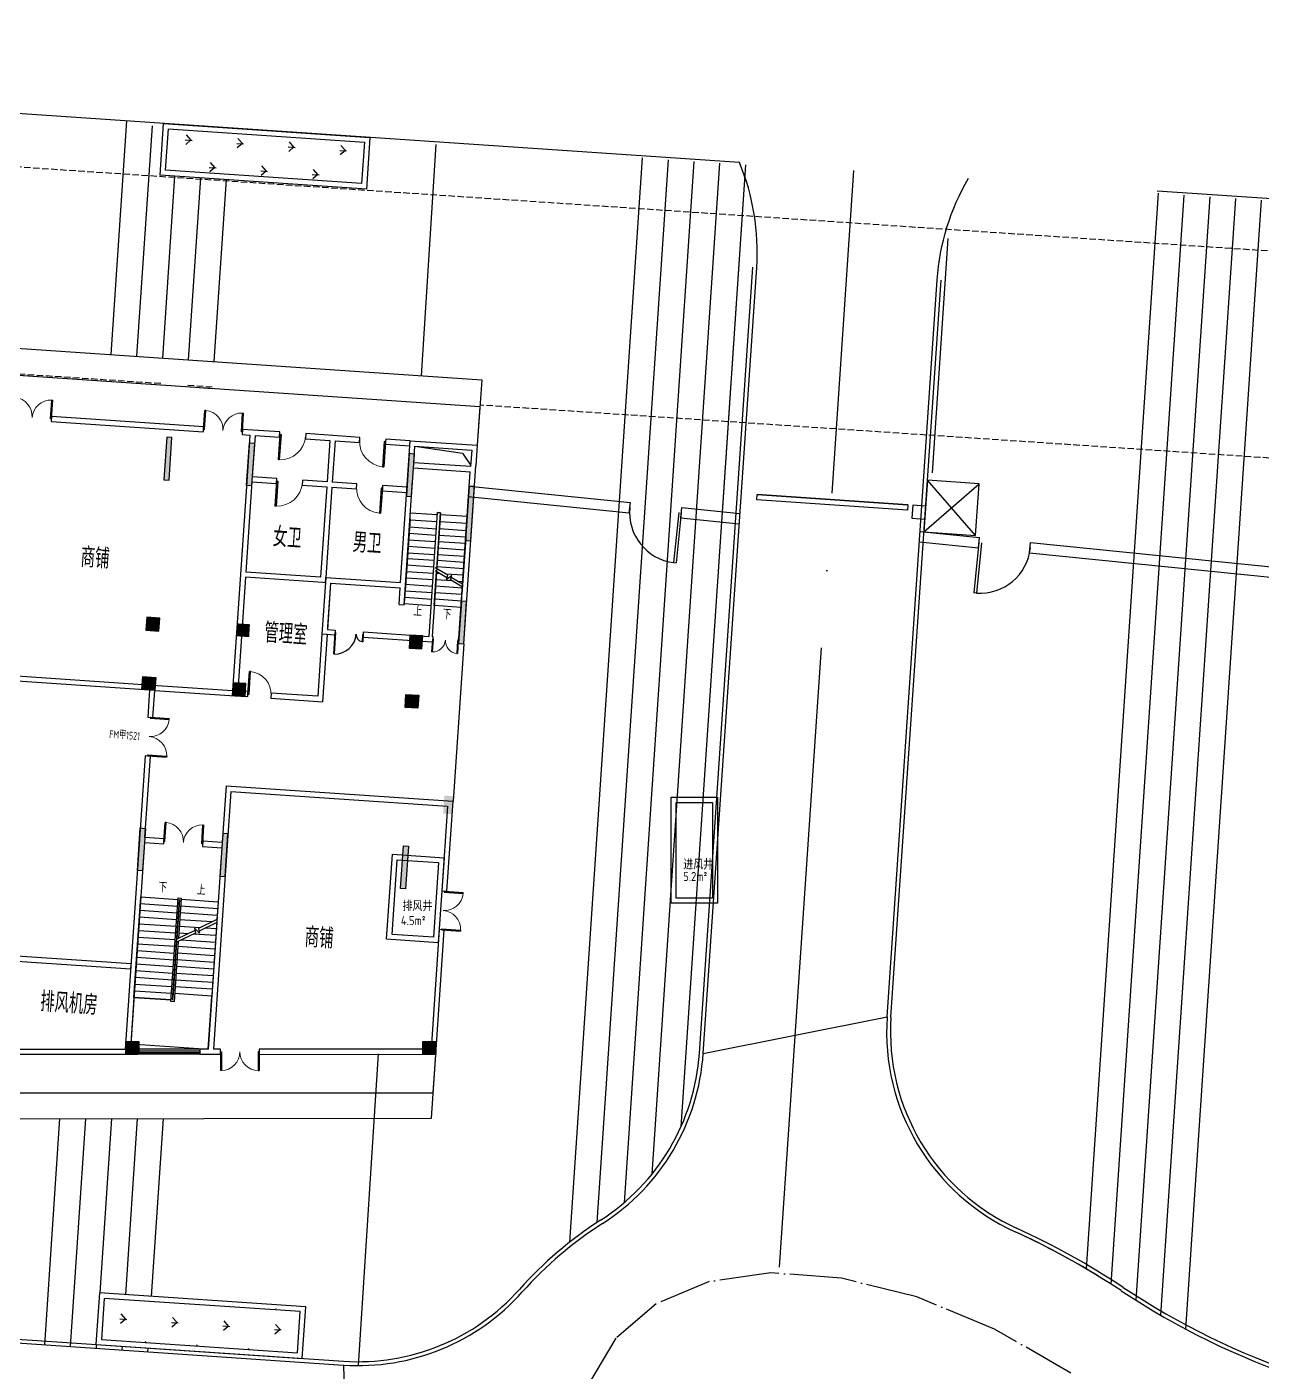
# Model space of a CAD drawing. Header units: millimetres. Extents: x 36720183 to 38160956, y 58934012 to 60388477.
# Drawn here: x 37476352 to 37524127, y 59483474 to 59535499 of the extents above; entities that cross this region are included whole.
import ezdxf

# ---------------------------------------------------------------- set-up
doc = ezdxf.new("R2010")
doc.units = ezdxf.units.MM
doc.header["$LTSCALE"] = 1000
doc.header["$MEASUREMENT"] = 0
for name, pattern in [('ACAD_ISO04W100', [30, 24, -3, 0, -3]), ('DASH', [0.35, 0.25, -0.1]), ('DOTE', [2.42, 2, -0.2, 0.02, -0.2])]:
    doc.linetypes.add(name, pattern=pattern)
for name, color, linetype in [('@ 绿化', 8, 'Continuous'), ('@2014312建筑', 6, 'Continuous'), ('@YL', 2, 'Continuous'), ('@园建', 1, 'Continuous'), ('@围墙', 5, 'Continuous'), ('@道路', 6, 'Continuous'), ('C_Hatch', 41, 'Continuous'), ('C_Wall', 6, 'Continuous'), ('DL_道路中线_支路网_', 4, 'ACAD_ISO04W100'), ('DL_道路红线_支路网_', 1, 'Continuous'), ('j-建筑提资说明', 5, 'Continuous'), ('PUB_TEXT', 7, 'Continuous'), ('WALL', 4, 'Continuous'), ('总图草图2013_08_27$0$花都地段2', 6, 'Continuous'), ('扑救面', 2, 'Continuous'), ('环评功能', 7, 'Continuous'), ('裙楼挑廊', 7, 'Continuous')]:
    doc.layers.add(name, color=color, linetype=linetype)
doc.styles.add('_TCH_DIM', font='SIMPLEX', dxfattribs={"bigfont": 'GBCBIG'})
doc.styles.add('DIM_FONT', font='superos.shx', dxfattribs={"width": 0.8, "bigfont": 'haiwenzw.shx'})
doc.styles.get("Standard").update_dxf_attribs({"font": 'gbenor.shx', "bigfont": 'gbcbig.shx'})

# ---------------------------------------------------------------- blocks, each defined once
blk = doc.blocks.new('gj1-0107')
at = {"layer": 'WALL', "color": 2}
for points in [[(42863985, 57793038), (42865785, 57793038), (42865785, 57788938), (42863985, 57788938)], [(42864185, 57792838), (42865585, 57792838), (42865585, 57789138), (42864185, 57789138)], [(42853209, 57790836), (42855207, 57790700), (42854983, 57787408), (42852985, 57787544)], [(42853395, 57790623), (42854993, 57790514), (42854797, 57787621), (42853198, 57787729)]]:
    blk.add_lwpolyline(points, close=True, dxfattribs=at)
at = {"layer": 'j-建筑提资说明', "color": 2, "char_height": 350, "attachment_point": 1}
for s, insert, width in [('5.2m²', (42864453, 57790149), 1079.51), ('4.5m²', (42853536, 57788445), 1526.27)]:
    blk.add_mtext(s, dxfattribs=dict(at, insert=insert, width=width))
at = {"layer": 'PUB_TEXT', "color": 2}
for s, p in [('进风井', (42864458, 57790243)), ('排风井', (42853599, 57788635))]:
    blk.add_text(s, height=385.8, dxfattribs=at).set_placement(p)
blk = doc.blocks.new('ba')
at = {"color": 8}
blk.add_lwpolyline([(-1948, -52), (52, -52), (52, 1948), (-1948, 1948)], close=True, dxfattribs=at)
for points in [[(52, -52), (-1948, 1948)], [(-1948, -52), (52, 1948)]]:
    blk.add_lwpolyline(points, dxfattribs=at)
blk = doc.blocks.new('$DorLib2D$00000225')
at = {"color": 0}
for p, q in [((0.475, -0.001), (0.475, 0.752)), ((0.475, 0.752), (0.5, 0.752)), ((0.5, -0.001), (0.5, 0.752)), ((-0.5, 0), (-0.5, 0.252)), ((-0.475, 0.252), (-0.5, 0.252)), ((-0.475, 0), (-0.475, 0.252)), ((-0.475, 0), (-0.5, 0)), ((0.475, -0.001), (0.5, -0.001))]:
    blk.add_line(p, q, dxfattribs=at)
for centre, radius, start, end in [((0.505, -0.002), 0.755, 92.2493, 179.7238), ((-0.501, 0.003), 0.251, 359.7899, 84.0974)]:
    blk.add_arc(centre, radius, start, end, dxfattribs=at)
blk = doc.blocks.new('$DorLib2D$00000002')
for p, q in [((-0.5, 0), (-0.5, 0.4875)), ((-0.475, 0.4875), (-0.5, 0.4875)), ((-0.475, 0), (-0.475, 0.4875)), ((0.475, 0), (0.475, 0.4875)), ((0.475, 0.4875), (0.5, 0.4875)), ((0.5, 0), (0.5, 0.4875)), ((-0.5, 0), (-0.475, 0)), ((0.5, 0), (0.475, 0))]:
    blk.add_line(p, q)
at = {"lineweight": 13}
for centre, start, end in [((-0.4875, 0), 0, 88.53072), ((0.4875, 0), 91.46928, 180)]:
    blk.add_arc(centre, 0.4875, start, end, dxfattribs=at)
blk = doc.blocks.new('gyzw')
at = {"layer": 'C_Hatch'}
h = blk.add_hatch(color=256, dxfattribs=at)
h.dxf.hatch_style = 1
h.paths.add_polyline_path([(1410879, 743752), (1411079, 743752), (1411079, 745402), (1410879, 745402)])
h = blk.add_hatch(color=256, dxfattribs=at)
h.dxf.hatch_style = 1
h.paths.add_polyline_path([(1414279, 743752), (1414079, 743752), (1414079, 745402), (1414279, 745402)])
h = blk.add_hatch(color=256, dxfattribs=at)
h.dxf.hatch_style = 1
h.paths.add_polyline_path([(1420279, 743752), (1420479, 743752), (1420479, 745402), (1420279, 745402)])
h = blk.add_hatch(color=256, dxfattribs=at)
h.dxf.hatch_style = 1
h.paths.add_polyline_path([(1422679, 742202), (1422879, 742202), (1422879, 744302), (1422679, 744302)])
h = blk.add_hatch(color=256, dxfattribs=at)
h.dxf.hatch_style = 1
h.paths.add_polyline_path([(1422679, 738202), (1422879, 738202), (1422879, 739852), (1422679, 739852)])
h = blk.add_hatch(color=256, dxfattribs=at)
h.dxf.hatch_style = 1
h.paths.add_polyline_path([(1411079, 738402), (1410579, 738402), (1410579, 737902), (1411079, 737902)])
h = blk.add_hatch(color=256, dxfattribs=at)
h.dxf.hatch_style = 1
h.paths.add_polyline_path([(1414079, 738402), (1414579, 738402), (1414579, 737902), (1414079, 737902)])
h = blk.add_hatch(color=256, dxfattribs=at)
h.dxf.hatch_style = 1
h.paths.add_polyline_path([(1421279, 738402), (1420779, 738402), (1420779, 737902), (1421279, 737902)])
h = blk.add_hatch(color=256, dxfattribs=at)
h.dxf.hatch_style = 1
h.paths.add_polyline_path([(1411079, 735602), (1410579, 735602), (1410579, 736102), (1411079, 736102)])
h = blk.add_hatch(color=256, dxfattribs=at)
h.dxf.hatch_style = 1
h.paths.add_polyline_path([(1414079, 735602), (1414579, 735602), (1414579, 736102), (1414079, 736102)])
h = blk.add_hatch(color=256, dxfattribs=at)
h.dxf.hatch_style = 1
h.paths.add_polyline_path([(1421279, 735602), (1420779, 735602), (1420779, 736102), (1421279, 736102)])
h = blk.add_hatch(color=256, dxfattribs=at)
h.dxf.hatch_style = 1
h.paths.add_polyline_path([(1422529, 732302), (1422879, 732302), (1422879, 731602), (1422529, 731602)])
h = blk.add_hatch(color=256, dxfattribs=at)
h.dxf.hatch_style = 1
h.paths.add_polyline_path([(1410879, 730252), (1411079, 730252), (1411079, 728602), (1410879, 728602)])
h = blk.add_hatch(color=256, dxfattribs=at)
h.dxf.hatch_style = 1
h.paths.add_polyline_path([(1414279, 730252), (1414079, 730252), (1414079, 728602), (1414279, 728602)])
h = blk.add_hatch(color=256, dxfattribs=at)
h.dxf.hatch_style = 1
h.paths.add_polyline_path([(1421079, 730252), (1421279, 730252), (1421279, 728602), (1421079, 728602)])
at = {"layer": 'C_Wall'}
for points in [[(1410879, 743752), (1411079, 743752), (1411079, 745402), (1410879, 745402)], [(1414279, 743752), (1414079, 743752), (1414079, 745402), (1414279, 745402)], [(1420279, 743752), (1420479, 743752), (1420479, 745402), (1420279, 745402)], [(1422679, 742202), (1422879, 742202), (1422879, 744302), (1422679, 744302)], [(1422679, 738202), (1422879, 738202), (1422879, 739852), (1422679, 739852)], [(1410579, 737902), (1411079, 737902), (1411079, 738402), (1410579, 738402)], [(1420779, 737902), (1421279, 737902), (1421279, 738402), (1420779, 738402)], [(1410579, 736102), (1411079, 736102), (1411079, 735602), (1410579, 735602)], [(1414579, 736102), (1414079, 736102), (1414079, 735602), (1414579, 735602)], [(1420779, 736102), (1421279, 736102), (1421279, 735602), (1420779, 735602)], [(1410879, 730252), (1411079, 730252), (1411079, 728602), (1410879, 728602)], [(1414279, 730252), (1414079, 730252), (1414079, 728602), (1414279, 728602)], [(1421079, 730252), (1421279, 730252), (1421279, 728602), (1421079, 728602)]]:
    blk.add_lwpolyline(points, close=True, dxfattribs=at)
blk = doc.blocks.new('$TCHSYS$WIN2D')
for p, q in [((-0.5, 0.5), (0.5, 0.5)), ((0.5, 0.167), (-0.5, 0.167)), ((0.5, -0.167), (-0.5, -0.167)), ((-0.5, -0.5), (0.5, -0.5))]:
    blk.add_line(p, q)
blk = doc.blocks.new('$DorLib2D$00000001')
for p, q in [((0.45, 0.975), (0.5, 0.975)), ((0.45, 0), (0.45, 0.975)), ((0.5, 0), (0.5, 0.975)), ((0.5, 0), (0.45, 0))]:
    blk.add_line(p, q)
at = {"lineweight": 13}
blk.add_arc((0.475, 0), 0.975, 91.4693, 180, dxfattribs=at)
blk = doc.blocks.new('TG1sc2014')
at = {"layer": '@2014312建筑'}
h = blk.add_hatch(color=6, dxfattribs=at)
h.dxf.hatch_style = 1
h.paths.add_polyline_path([(37560564, 59621362), (37561063, 59621396), (37561096, 59620897), (37560597, 59620863)])
h = blk.add_hatch(color=6, dxfattribs=at)
h.dxf.hatch_style = 1
h.paths.add_polyline_path([(37549096, 59620586), (37549595, 59620620), (37549629, 59620121), (37549130, 59620088)])
at = {"layer": '@2014312建筑', "color": 6}
for p, q in [((37561096, 59646007), (37561096, 59644507)), ((37550496, 59644507), (37544596, 59644507)), ((37544596, 59644507), (37544596, 59644307)), ((37544596, 59644307), (37550496, 59644307)), ((37550496, 59644307), (37550496, 59644507)), ((37552396, 59644507), (37551996, 59644507)), ((37551996, 59644507), (37551996, 59644307)), ((37551996, 59644307), (37552296, 59644307)), ((37552296, 59644307), (37552296, 59642507)), ((37553446, 59644507), (37552396, 59644507)), ((37552496, 59644307), (37552496, 59642707)), ((37552496, 59644307), (37553446, 59644307)), ((37553446, 59644307), (37553446, 59644507)), ((37555496, 59644507), (37554446, 59644507)), ((37554446, 59644507), (37554446, 59644307)), ((37554446, 59644307), (37555396, 59644307)), ((37555396, 59644307), (37555396, 59642707)), ((37556546, 59644507), (37555496, 59644507)), ((37555596, 59644307), (37555596, 59642707)), ((37555596, 59644307), (37556546, 59644307)), ((37556546, 59644307), (37556546, 59644507)), ((37558496, 59644507), (37557546, 59644507)), ((37557546, 59644507), (37557546, 59644307)), ((37557546, 59644307), (37558496, 59644307)), ((37558496, 59644307), (37558496, 59644507)), ((37558496, 59639007), (37558496, 59644307)), ((37561096, 59636807), (37561096, 59643712)), ((37558696, 59643467), (37560896, 59643467)), ((37560896, 59637007), (37560896, 59643467)), ((37553446, 59642707), (37552496, 59642707)), ((37553446, 59642507), (37553446, 59642707)), ((37555396, 59642707), (37554446, 59642707)), ((37554446, 59642707), (37554446, 59642507)), ((37556546, 59642707), (37555596, 59642707)), ((37556546, 59642507), (37556546, 59642707)), ((37558496, 59642707), (37557546, 59642707)), ((37557546, 59642707), (37557546, 59642507)), ((37558496, 59642507), (37558496, 59642707)), ((37558696, 59638157), (37558696, 59642967)), ((37552296, 59642507), (37552296, 59638907)), ((37552496, 59642507), (37553446, 59642507)), ((37552496, 59642507), (37552496, 59639007)), ((37554446, 59642507), (37555396, 59642507)), ((37555396, 59642507), (37555396, 59639007)), ((37555596, 59642507), (37556546, 59642507)), ((37555596, 59642507), (37555596, 59639007)), ((37557546, 59642507), (37558496, 59642507)), ((37558697, 59641732), (37559737, 59641732)), ((37559857, 59641807), (37559737, 59641807)), ((37559857, 59639640), (37559857, 59641807)), ((37560897, 59641731), (37559857, 59641732)), ((37560897, 59639106), (37560897, 59641731)), ((37558696, 59641488), (37558696, 59638708)), ((37558697, 59641457), (37559737, 59641457)), ((37558697, 59640758), (37558697, 59641408)), ((37558697, 59641408), (37558697, 59640758)), ((37558697, 59641182), (37559737, 59641182)), ((37560897, 59641457), (37559857, 59641457)), ((37560897, 59641182), (37559857, 59641182)), ((37560896, 59640608), (37560896, 59641408)), ((37558696, 59639657), (37558696, 59640807)), ((37558697, 59640932), (37559737, 59640932)), ((37558697, 59640758), (37558697, 59638208)), ((37558697, 59640682), (37559737, 59640682)), ((37560897, 59640932), (37559857, 59640932)), ((37560897, 59640682), (37559857, 59640682)), ((37560897, 59640907), (37560897, 59638707)), ((37558697, 59640432), (37559737, 59640432)), ((37558697, 59640182), (37559737, 59640182)), ((37560897, 59640432), (37559857, 59640432)), ((37560897, 59640182), (37559857, 59640182)), ((37558696, 59639107), (37558696, 59639657)), ((37558697, 59639958), (37559737, 59639957)), ((37558697, 59639708), (37559737, 59639707)), ((37560296, 59639415), (37559797, 59639671)), ((37560274, 59639314), (37559797, 59639558)), ((37560897, 59639957), (37559857, 59639957)), ((37560897, 59639707), (37559857, 59639707)), ((37559857, 59638207), (37559857, 59639528)), ((37555396, 59639007), (37552496, 59639007)), ((37555596, 59639007), (37555596, 59636807)), ((37555596, 59639007), (37558496, 59639007)), ((37555596, 59639007), (37555596, 59639007)), ((37555596, 59638807), (37555596, 59639007)), ((37558697, 59639458), (37559737, 59639457)), ((37558697, 59639208), (37559737, 59639207)), ((37558697, 59638958), (37559737, 59638957)), ((37559994, 59639457), (37559857, 59639457)), ((37560481, 59639207), (37559857, 59639207)), ((37560897, 59638957), (37559857, 59638957)), ((37560897, 59639457), (37560213, 59639457)), ((37560453, 59639415), (37560256, 59639232)), ((37560256, 59639232), (37560296, 59639415)), ((37560416, 59639241), (37560453, 59639415)), ((37560897, 59638994), (37560416, 59639241)), ((37560897, 59639106), (37560438, 59639342)), ((37560897, 59639207), (37560700, 59639207)), ((37560897, 59638207), (37560897, 59638994)), ((37552296, 59638907), (37552296, 59634407)), ((37552496, 59638807), (37552496, 59634407)), ((37555496, 59638807), (37552496, 59638807)), ((37555596, 59638807), (37555496, 59638807)), ((37555796, 59638807), (37555796, 59637107)), ((37555796, 59638807), (37555796, 59637007)), ((37555796, 59638807), (37558496, 59638807)), ((37558496, 59638157), (37558496, 59638807)), ((37558697, 59638708), (37559737, 59638707)), ((37558697, 59638458), (37559737, 59638457)), ((37560897, 59638707), (37559857, 59638707)), ((37560897, 59638457), (37559857, 59638457)), ((37558496, 59638157), (37558696, 59638157)), ((37558697, 59638208), (37559737, 59638207)), ((37560897, 59638207), (37559857, 59638207)), ((37555796, 59637007), (37556096, 59637007)), ((37556096, 59637007), (37556096, 59636807)), ((37557196, 59637007), (37559736, 59637007)), ((37557196, 59636807), (37557196, 59637007)), ((37559856, 59637007), (37559878, 59637007)), ((37559878, 59637007), (37559878, 59636819)), ((37560878, 59637007), (37560896, 59637007)), ((37560878, 59636807), (37560878, 59637007)), ((37556096, 59636807), (37555596, 59636807)), ((37555596, 59636807), (37555596, 59634407)), ((37555796, 59636807), (37555596, 59636807)), ((37555796, 59636807), (37555796, 59634207)), ((37557196, 59636807), (37559878, 59636807)), ((37560878, 59636807), (37561096, 59636807)), ((37561096, 59636807), (37561096, 59630707)), ((37542296, 59634407), (37549196, 59634407)), ((37549196, 59634407), (37552296, 59634407)), ((37552896, 59634407), (37552496, 59634407)), ((37552896, 59634207), (37552896, 59634407)), ((37555596, 59634407), (37553796, 59634407)), ((37553796, 59634407), (37553796, 59634207)), ((37542196, 59634207), (37549096, 59634207)), ((37549096, 59634207), (37549096, 59633157)), ((37549296, 59633157), (37549296, 59634207)), ((37549296, 59634207), (37552396, 59634207)), ((37552396, 59634207), (37552896, 59634207)), ((37553796, 59634207), (37555796, 59634207)), ((37549096, 59633157), (37549296, 59633157)), ((37549296, 59631657), (37549096, 59631657)), ((37549096, 59631657), (37549096, 59628407)), ((37549296, 59628507), (37549296, 59631657)), ((37552296, 59630707), (37552296, 59628507)), ((37552296, 59630707), (37561096, 59630707)), ((37561096, 59627218), (37561096, 59630707)), ((37552496, 59630507), (37552496, 59628407)), ((37552496, 59630507), (37560896, 59630507)), ((37560896, 59630507), (37560896, 59627218)), ((37549096, 59628407), (37549096, 59620286)), ((37550046, 59628507), (37549296, 59628507)), ((37549296, 59628307), (37550046, 59628307)), ((37549296, 59628307), (37549296, 59620299)), ((37550046, 59628307), (37550046, 59628507)), ((37552296, 59628507), (37551546, 59628507)), ((37551546, 59628507), (37551546, 59628307)), ((37551546, 59628307), (37552296, 59628307)), ((37552296, 59628307), (37552296, 59620502)), ((37552496, 59628407), (37552496, 59620516)), ((37560896, 59627218), (37561096, 59627218)), ((37549296, 59622302), (37549296, 59626202)), ((37549296, 59626202), (37550736, 59626202)), ((37550736, 59626262), (37550856, 59626262)), ((37550736, 59622242), (37550736, 59626262)), ((37550796, 59626202), (37550796, 59624657)), ((37550796, 59622302), (37550796, 59626202)), ((37550796, 59626202), (37550796, 59626202)), ((37550796, 59626202), (37550796, 59624657)), ((37550796, 59624657), (37550796, 59626202)), ((37550796, 59626202), (37550796, 59626202)), ((37550856, 59626262), (37550856, 59624692)), ((37552296, 59626202), (37550856, 59626202)), ((37552296, 59626202), (37552296, 59625523)), ((37549296, 59625942), (37550736, 59625942)), ((37549296, 59625682), (37550736, 59625682)), ((37552296, 59625942), (37550856, 59625942)), ((37552296, 59625682), (37550856, 59625682)), ((37552296, 59625523), (37551611, 59625127)), ((37561096, 59625718), (37560896, 59625718)), ((37560896, 59625718), (37560896, 59621084)), ((37561096, 59620897), (37561096, 59625718)), ((37549296, 59625422), (37550736, 59625422)), ((37549296, 59625162), (37550736, 59625162)), ((37551472, 59625047), (37550796, 59624657)), ((37551499, 59624947), (37550796, 59624541)), ((37552122, 59625422), (37550856, 59625422)), ((37551671, 59625162), (37550856, 59625162)), ((37551657, 59624955), (37551451, 59625128)), ((37551451, 59625128), (37551499, 59624947)), ((37551611, 59625127), (37551657, 59624955)), ((37552296, 59625407), (37551637, 59625027)), ((37552296, 59625162), (37551871, 59625162)), ((37552296, 59625407), (37552296, 59622562)), ((37549296, 59624902), (37550736, 59624902)), ((37549296, 59624642), (37550736, 59624642)), ((37550796, 59624541), (37550796, 59622562)), ((37550796, 59624541), (37550796, 59622302)), ((37550796, 59622302), (37550796, 59624541)), ((37551221, 59624902), (37550856, 59624902)), ((37550856, 59624576), (37550856, 59622242)), ((37552296, 59624642), (37550971, 59624642)), ((37552296, 59624902), (37551421, 59624902)), ((37549296, 59624382), (37550736, 59624382)), ((37549296, 59624122), (37550736, 59624122)), ((37549296, 59623862), (37550736, 59623862)), ((37552296, 59624382), (37550856, 59624382)), ((37552296, 59624122), (37550856, 59624122)), ((37552296, 59623862), (37550856, 59623862)), ((37549096, 59623586), (37544096, 59623586)), ((37549096, 59623386), (37544296, 59623386)), ((37549096, 59623386), (37549096, 59623586)), ((37549296, 59623602), (37550736, 59623602)), ((37549296, 59623342), (37550736, 59623342)), ((37552296, 59623602), (37550856, 59623602)), ((37552296, 59623342), (37550856, 59623342)), ((37549296, 59623082), (37550736, 59623082)), ((37549296, 59622822), (37550736, 59622822)), ((37552296, 59623082), (37550856, 59623082)), ((37552296, 59622822), (37550856, 59622822)), ((37549296, 59622562), (37550736, 59622562)), ((37549296, 59622302), (37550736, 59622302)), ((37549296, 59622302), (37549296, 59620502)), ((37550736, 59622302), (37549296, 59622302)), ((37550796, 59622562), (37550796, 59622302)), ((37550796, 59622302), (37550796, 59622302)), ((37552296, 59622562), (37550856, 59622562)), ((37552296, 59622562), (37550856, 59622562)), ((37552296, 59620502), (37552296, 59622562)), ((37550856, 59622242), (37550736, 59622242)), ((37560896, 59621084), (37554266, 59620635)), ((37554280, 59620436), (37561096, 59620897)), ((37561096, 59619403), (37561096, 59620897)), ((37544296, 59619961), (37549096, 59620286)), ((37549296, 59620502), (37552296, 59620502)), ((37549586, 59620319), (37549296, 59620299)), ((37549599, 59620119), (37549586, 59620319)), ((37552296, 59620502), (37551980, 59620481)), ((37551980, 59620481), (37551994, 59620281)), ((37551994, 59620281), (37552396, 59620309)), ((37552396, 59620309), (37552783, 59620335)), ((37552770, 59620534), (37552496, 59620516)), ((37552783, 59620335), (37552770, 59620534)), ((37554266, 59620635), (37554280, 59620436)), ((37544196, 59619754), (37549196, 59620092)), ((37549196, 59620092), (37549599, 59620119))]:
    blk.add_line(p, q, dxfattribs=at)
for points in [[(37488296, 59640396), (37494122, 59646012), (37561096, 59646007)], [(37558496, 59644507), (37561096, 59644507), (37561096, 59643707)], [(37558696, 59644312), (37560544, 59644163), (37560896, 59643712)], [(37559736, 59637007), (37559737, 59641807), (37559857, 59641807), (37559856, 59637007)], [(37488296, 59616419), (37517118, 59616420), (37561096, 59619403)]]:
    blk.add_lwpolyline(points, dxfattribs=at)
for points in [[(37560896, 59643667), (37558696, 59643667), (37558696, 59644307), (37560896, 59644307)], [(37561096, 59620897), (37560597, 59620863), (37560564, 59621362), (37561063, 59621396)], [(37549629, 59620121), (37549130, 59620088), (37549096, 59620586), (37549595, 59620620)]]:
    blk.add_lwpolyline(points, close=True, dxfattribs=at)
for points in [[(37559247, 59639292, 0, 0, 0), (37559247, 59638138, 0, 0, 0), (37559247, 59642362, 0, 0, 0), (37560347, 59642362, 0, 0, 0), (37560347, 59639935, 80, 0, 0), (37560347, 59639640, 0, 0, 0)], [(37560346, 59638082, 0, 0, 0), (37560347, 59638907, 80, 0, 0), (37560347, 59639207, 0, 0, 0)], [(37550046, 59626332, 0, 0, 0), (37550046, 59621402, 0, 0, 0), (37551546, 59621402, 0, 0, 0), (37551546, 59624602, 80, 0, 0), (37551546, 59624902, 0, 0, 0)], [(37551546, 59626332, 0, 0, 0), (37551546, 59625462, 80, 0, 0), (37551546, 59625162, 0, 0, 0)]]:
    blk.add_lwpolyline(points, format="xyseb", dxfattribs=at)
for name, p, xscale, yscale, zscale in [('$DorLib2D$00000002', (37543846, 59644407), 1500, 1500, 1500), ('$DorLib2D$00000002', (37551246, 59644407), 1500, 1500, 1500), ('$DorLib2D$00000001', (37553346, 59634307), -900.0000000000001, 900.0000000000001, -900.0000000000001), ('$DorLib2D$00000002', (37550796, 59628407), -1500, 1500, -1500)]:
    blk.add_blockref(name, p, dxfattribs=dict(at, xscale=xscale, yscale=yscale, zscale=zscale))
blk.add_blockref('gyzw', (36138217, 58898605), dxfattribs=at)
for name, p, xscale, yscale, zscale, rotation in [('$DorLib2D$00000001', (37553946, 59644407), 999.9999999999999, 999.9999999999999, -1000, 180), ('$DorLib2D$00000001', (37557046, 59644407), -999.9999999999999, 999.9999999999999, 1000, 180), ('$DorLib2D$00000001', (37553946, 59642607), 999.9999999999999, 999.9999999999999, -1000, 180), ('$DorLib2D$00000001', (37557046, 59642607), -999.9999999999999, 999.9999999999999, 1000, 180), ('$DorLib2D$00000225', (37556646, 59636907), 1100, 1100, 1100, 180.0000002399387), ('$DorLib2D$00000002', (37560378, 59636907), 1000.000000000001, 1000.000000000001, 1000.000000000001, 179.988089471541), ('$DorLib2D$00000002', (37549196, 59632407), -1500, 1500, -1500, 270), ('$DorLib2D$00000002', (37560996, 59626468), 1500, 1500, -1500, 270), ('$TCHSYS$WIN2D', (37550790, 59620300), 2400.000000000001, 200, -2400, 183.8692739716903), ('$DorLib2D$00000002', (37553525, 59620485), 1500, 1500, -1500, 183.8692739716903)]:
    blk.add_blockref(name, p, dxfattribs=dict(at, xscale=xscale, yscale=yscale, zscale=zscale, rotation=rotation))
at = {"layer": '@2014312建筑', "color": 6, "style": '_TCH_DIM'}
for s, height, p in [('女卫', 771.6, (37553454, 59640065)), ('男卫', 771.6, (37556554, 59640065)), ('商铺', 771.6, (37546089, 59638776)), ('上', 338, (37559069, 59637765)), ('下', 338, (37560206, 59637717)), ('管理室', 771.6, (37553373, 59636348)), ('下', 338, (37549951, 59626437)), ('上', 338, (37551442, 59626437)), ('商铺', 771.6, (37555731, 59624705)), ('排风机房', 771.6, (37545694, 59621523))]:
    blk.add_text(s, height=height, dxfattribs=at).set_placement(p)
at = {"layer": '@2014312建筑', "color": 6, "style": 'DIM_FONT', "width": 0.7}
blk.add_text('FM甲1521', height=300, dxfattribs=at).set_placement((37547654, 59632246))

msp = doc.modelspace()

# ---------------------------------------------------------------- hatches: boundary and pattern name
at = {"layer": '@ 绿化', "linetype": 'Continuous'}
h = msp.add_hatch(dxfattribs=at)
h.set_pattern_fill('GRASS', color=256, scale=500, angle=86.1085, style=0)
h.set_pattern_definition([(176.1084516, (94080907, 18210207.8), (-1063.213365, -927.776352), [264.58066, -1731.01015]), (131.1084516, (94080907, 18210207.8), (-1063.21409, -927.776985), [264.58066, -1146.51615]), (221.1084516, (94080907, 18210207.8), (927.776985, -1063.21409), [264.58066, -1146.51615])])
h.paths.add_polyline_path([(37481715, 59529956), (37481823, 59531552), (37489406, 59531037), (37489297, 59529440)])
h = msp.add_hatch(dxfattribs=at)
h.set_pattern_fill('GRASS', color=256, scale=500, angle=86.1085, style=0)
h.set_pattern_definition([(176.1084516, (94078515.9, 18166600.8), (-1063.213365, -927.776352), [264.58066, -1731.01015]), (131.1084516, (94078515.9, 18166600.8), (-1063.21409, -927.776985), [264.58066, -1146.51615]), (221.1084516, (94078515.9, 18166600.8), (927.776985, -1063.21409), [264.58066, -1146.51615])])
h.paths.add_polyline_path([(37479344, 59486326), (37479236, 59484730), (37486818, 59484217), (37486926, 59485814)])

# ---------------------------------------------------------------- linework, layer by layer
at = {"layer": '@YL'}
msp.add_line((37491922, 59531066), (37426757, 59535499), dxfattribs=at)
at = {"layer": '@YL', "color": 8}
for points in [[(37480203, 59531863), (37479597, 59522827)], [(37481192, 59531671), (37480595, 59522759)], [(37492169, 59530955), (37491600, 59522010)], [(37500152, 59530432), (37497340, 59488497)], [(37501150, 59530364), (37498393, 59489255)], [(37502147, 59530296), (37499447, 59490023)], [(37503145, 59530228), (37500523, 59491128)], [(37482065, 59529732), (37481592, 59522691)], [(37504143, 59530160), (37501648, 59492959)], [(37504143, 59530160), (37503191, 59515961)], [(37483062, 59529664), (37482590, 59522623)], [(37484060, 59529596), (37483588, 59522555)], [(37484060, 59529596), (37483588, 59522555)], [(37520105, 59529063), (37517316, 59487471)], [(37521103, 59528995), (37518279, 59486880)], [(37522100, 59528928), (37519239, 59486258)], [(37523098, 59528860), (37520203, 59485675)], [(37524096, 59528792), (37521169, 59485139)], [(37524096, 59528792), (37521169, 59485139)], [(37511970, 59527310), (37511363, 59518259)], [(37511970, 59527310), (37511363, 59518259)], [(37489933, 59495777), (37489167, 59483727)], [(37477616, 59493279), (37477029, 59484531)], [(37478618, 59493281), (37478027, 59484463)], [(37479621, 59493282), (37479169, 59486539)], [(37480623, 59493284), (37480166, 59486471)], [(37481625, 59493285), (37481164, 59486404)], [(37481625, 59493285), (37481164, 59486404)], [(37485974, 59485936), (37485974, 59485926)], [(37479035, 59484543), (37479025, 59484395)], [(37480032, 59484476), (37480023, 59484328)], [(37481030, 59484408), (37481020, 59484260)], [(37481030, 59484408), (37481020, 59484260)]]:
    msp.add_lwpolyline(points, dxfattribs=at)
at = {"layer": '@YL'}
msp.add_lwpolyline([(37502511, 59495801), (37504579, 59526196, 0.11565), (37503914, 59530250), (37491922, 59531066)], format="xyb", dxfattribs=at)
for points in [[(37419680, 59518142), (37419852, 59520662), (37426704, 59526425), (37493943, 59521851), (37493771, 59519317)], [(37420718, 59518072), (37420859, 59520151), (37427052, 59525359), (37481523, 59521653)], [(37482521, 59521586), (37483518, 59521518)], [(37493872, 59520813), (37493872, 59520813), (37493771, 59519317)], [(37433974, 59494185), (37447953, 59493236), (37492003, 59493301), (37492170, 59495761)], [(37434044, 59495223), (37447989, 59494276), (37492068, 59494270), (37492170, 59495761)]]:
    msp.add_lwpolyline(points, dxfattribs=at)
at = {"layer": '@园建', "color": 2}
for points in [[(37481501, 59529770), (37481637, 59531766), (37489619, 59531223), (37489483, 59529227)], [(37479158, 59486540), (37479023, 59484544), (37487004, 59484004), (37487139, 59486000)]]:
    msp.add_lwpolyline(points, close=True, dxfattribs=at)
at = {"layer": '@园建', "color": 8}
for points in [[(37481715, 59529956), (37481823, 59531552), (37489406, 59531037), (37489297, 59529440)], [(37479344, 59486326), (37479236, 59484730), (37486818, 59484217), (37486926, 59485814)]]:
    msp.add_lwpolyline(points, close=True, dxfattribs=at)
at = {"layer": '@围墙'}
for p, q in [((37501562, 59516721), (37501367, 59514780)), ((37501662, 59516711), (37501467, 59514770)), ((37513175, 59515554), (37512980, 59513614)), ((37513275, 59515544), (37513080, 59513604)), ((37501367, 59514780), (37501467, 59514770)), ((37513080, 59513604), (37512980, 59513614))]:
    msp.add_line(p, q, dxfattribs=at)
for points in [[(37493463, 59517735), (37499702, 59517108)], [(37493423, 59517337), (37499652, 59516711)], [(37499652, 59516711), (37499702, 59517108)], [(37501642, 59516512), (37501682, 59516910)], [(37501682, 59516910), (37503931, 59516684)], [(37501642, 59516512), (37503904, 59516284)], [(37510900, 59515984), (37513195, 59515753)], [(37513155, 59515355), (37513195, 59515753)], [(37510873, 59515584), (37513155, 59515355)], [(37515135, 59515156), (37515175, 59515554)], [(37515135, 59515156), (37525988, 59514066)], [(37515175, 59515554), (37526015, 59514465)]]:
    msp.add_lwpolyline(points, dxfattribs=at)
for centre, start, end in [((37501612, 59516716), 174.2645, 262.7952), ((37513225, 59515549), 265.7338, 354.2645)]:
    msp.add_arc(centre, 1950, start, end, dxfattribs=at)
at = {"layer": '@道路', "color": 8, "linetype": 'DOTE'}
msp.add_lwpolyline([(37516730, 59483439), (37513770, 59485140), (37510771, 59486380), (37507853, 59487112), (37505131, 59487309), (37502712, 59486970), (37500689, 59486116), (37499130, 59484786), (37498082, 59483024)], dxfattribs=at)
at = {"layer": 'DL_道路中线_支路网_', "color": 8}
msp.add_line((37505457, 59487536), (37508342, 59529949), dxfattribs=at)
at = {"layer": 'DL_道路红线_支路网_', "color": 8}
for p, q in [((37502361, 59495811), (37504429, 59526206)), ((37509773, 59497199), (37511712, 59525710)), ((37502511, 59495801), (37509623, 59497209)), ((37502511, 59495801), (37509623, 59497209)), ((37433624, 59487625), (37488602, 59483896)), ((37488592, 59483746), (37488834, 59476714))]:
    msp.add_line(p, q, dxfattribs=at)
at = {"layer": 'DL_道路红线_支路网_', "color": 4}
for p, q in [((37502511, 59495801), (37504579, 59526196)), ((37509623, 59497209), (37511562, 59525721)), ((37433614, 59487475), (37488592, 59483746))]:
    msp.add_line(p, q, dxfattribs=at)
at = {"layer": 'DL_道路红线_支路网_', "color": 3}
msp.add_line((37502511, 59495801), (37509623, 59497209), dxfattribs=at)
at = {"layer": 'DL_道路红线_支路网_', "color": 4}
msp.add_lwpolyline([(37509623, 59497209), (37511562, 59525721, -0.11565), (37512769, 59529648, -0.390277)], format="xyb", dxfattribs=at)
for centre, radius, start, end in [((37518103, 59496632), 8500, 176.1085, 245.4472), ((37518103, 59496632), 8500, 176.1085, 245.4472), ((37494031, 59496378), 8500, 302.6616, 356.1085), ((37494031, 59496378), 8500, 302.6616, 356.1085), ((37506713, 59476594), 15000, 122.6616, 138.3003), ((37502105, 59461614), 30000, 58.4629, 65.4472), ((37502105, 59461614), 30000, 56.4751, 65.4472), ((37489167, 59492227), 8500, 266.1204, 318.3003), ((37535243, 59511632), 30000, 236.4751, 266.1085)]:
    msp.add_arc(centre, radius, start, end, dxfattribs=at)
at = {"layer": 'DL_道路红线_支路网_', "color": 8}
for centre, radius, start, end in [((37518103, 59496632), 8350, 176.1085, 245.4472), ((37494031, 59496378), 8350, 302.6616, 356.1085), ((37506713, 59476594), 15150, 122.6616, 138.3003), ((37502105, 59461614), 30150, 56.4751, 65.4472), ((37489167, 59492227), 8350, 266.1204, 318.3003), ((37535243, 59511632), 29850, 236.4751, 266.1085)]:
    msp.add_arc(centre, radius, start, end, dxfattribs=at)
at = {"layer": 'WALL', "color": 8}
for points in [[(37504599, 59517410), (37510424, 59517014), (37510410, 59516814), (37504585, 59517210)], [(37510584, 59516501), (37511083, 59516467), (37511117, 59516966), (37510618, 59517000)]]:
    msp.add_lwpolyline(points, close=True, dxfattribs=at)
for points in [[(37510424, 59517014), (37504599, 59517410)], [(37510410, 59516814), (37504585, 59517210)]]:
    msp.add_lwpolyline(points, dxfattribs=at)
at = {"layer": '总图草图2013_08_27$0$花都地段2', "color": 1}
msp.add_line((37594742, 59524071), (37520074, 59529151), dxfattribs=at)
at = {"layer": '扑救面', "color": 8, "linetype": 'DASH'}
msp.add_lwpolyline([(37411923, 59526376), (37411923, 59526376, -0.177506), (37418972, 59533920), (37679119, 59516454), (37679119, 59516454, -0.181069), (37685396, 59508015), (37493876, 59520873)], format="xyb", dxfattribs=at)
for points in [[(37481526, 59521702), (37406714, 59526725)], [(37483522, 59521568), (37482524, 59521635)]]:
    msp.add_lwpolyline(points, dxfattribs=at)

# ---------------------------------------------------------------- block references
at = {"rotation": 356.108451663606}
msp.add_blockref('ba', (37512996, 59515889), dxfattribs=at)
at = {"layer": '环评功能', "rotation": 356.1122528437643}
msp.add_blockref('TG1sc2014', (-4024903, 2558779), dxfattribs=at)
at = {"layer": '裙楼挑廊', "color": 0}
msp.add_blockref('gj1-0107', (-5362719, 1712668), dxfattribs=at)

doc.saveas('drawing.dxf')
